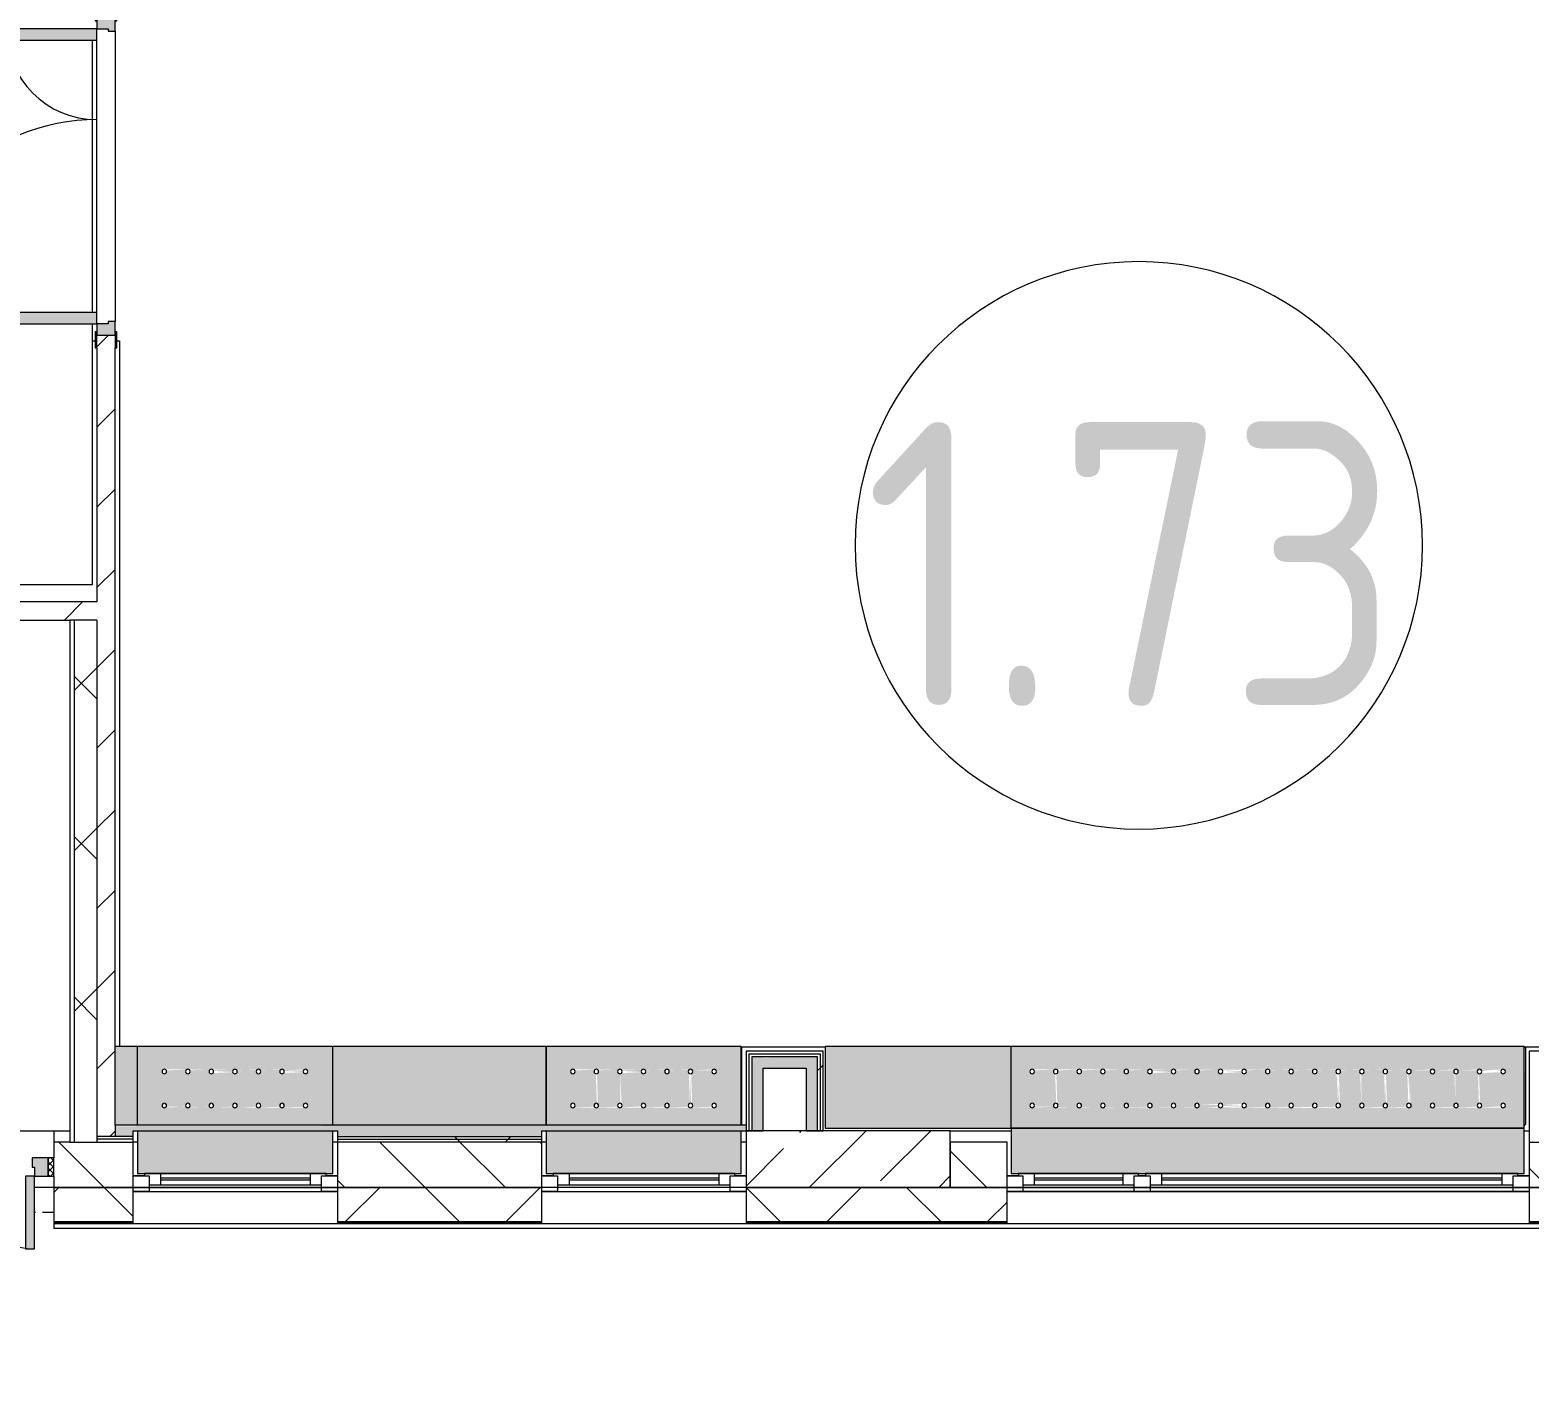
# Model space of a CAD drawing. Header units: millimetres. Extents: x 3991 to 282775, y -8553 to 29560.
# Drawn here: x 258190 to 264795, y -1010 to 5000 of the extents above; entities that cross this region are included whole.
import ezdxf

# ---------------------------------------------------------------- set-up
doc = ezdxf.new("R2010")
doc.units = ezdxf.units.MM
doc.linetypes.add('200_ШТРИХ__ш1_п0_6_', pattern=[80, 50, -30])
for name, color, linetype, lineweight in [('A-AREA-IDEN', 7, 'Continuous', 9), ('A-DETL-MBND', 7, '200_ШТРИХ__ш1_п0_6_', 9), ('A-GLAZ-2', 7, 'Continuous', 5), ('A-WALL', 7, 'Continuous', 9), ('A-WALL-4', 7, 'Continuous', 5), ('I-WALL-3', 7, 'Continuous', 5), ('S-COLS', 7, 'Continuous', 5), ('Знаки', 7, 'Continuous', 5)]:
    doc.layers.add(name, color=color, linetype=linetype, lineweight=lineweight)
for name, color, linetype, lineweight, true_color in [('A-DOOR-3', 7, 'Continuous', 5, 0xaaaaaa), ('A-DOOR-4', 7, 'Continuous', 5, 0xe2e2e2), ('A-DOOR-FRAM-2', 7, 'Continuous', 5, 0xe2e2e2), ('A-DOOR-FRAM-3', 7, 'Continuous', 5, 0xaaaaaa), ('A-FLOR-1', 7, 'Continuous', 5, 0xaaaaaa), ('I-WALL-1', 7, 'Continuous', 5, 0xe7e7e7), ('I-WALL-2', 7, 'Continuous', 9, 0xe7e7e7), ('Знаки-2', 7, 'Continuous', 5, 0xd7cfbf)]:
    doc.layers.add(name, color=color, linetype=linetype, lineweight=lineweight, true_color=true_color)
doc.styles.add('GOST Common_3', font='GOST_Common.ttf', dxfattribs={"width": 0.9, "height": 1250})
pattern_1 = [(45, (148815.1, 0), (-176.7767, 176.7767), [])]
pattern_2 = [(45, (148815.1, 0), (-353.5534, 353.5534), []), (135, (148815.1, 0), (-353.5534, -353.5534), [])]
pattern_3 = [(45, (148815.1, 0), (-530.33, 530.33), []), (135, (148815.1, 0), (-530.33, -530.33), [])]

# ---------------------------------------------------------------- blocks, each defined once
blk = doc.blocks.new('120_Окно_СКБ_2Ст_Фрамуга сверху - 120_Окно_СКБ_2Ст_2300х2500_h_ ДОО-19727959-Общий план 1 этажа с размещением фрагментов 1_1-1_9')
at = {"layer": 'A-GLAZ-2'}
for p, q in [((-1150, -127), (-1150, -57)), ((-1150, -57), (-1080, -57)), ((1150, -57), (-1150, -57)), ((-1080, -57), (-1080, -127)), ((-1080, -57), (1080, -57)), ((520, -127), (520, -57)), ((520, -57), (590, -57)), ((590, -57), (590, -127)), ((1080, -127), (1080, -57)), ((1080, -57), (1150, -57)), ((1150, -57), (1150, -127)), ((-1080, -127), (-1150, -127)), ((-1150, -127), (-1100, -127)), ((-1080, -127), (-1100, -127)), ((-1100, -127), (-1100, -137)), ((520, -87), (-1080, -87)), ((-1080, -87), (-1080, -127)), ((-1030, -137), (-1030, -87)), ((-1030, -107), (470, -107)), ((470, -117), (-1030, -117)), ((470, -137), (470, -87)), ((520, -127), (520, -87)), ((590, -127), (520, -127)), ((540, -127), (520, -127)), ((540, -127), (570, -127)), ((540, -127), (570, -127)), ((540, -137), (540, -127)), ((590, -127), (570, -127)), ((570, -127), (570, -137)), ((1080, -87), (590, -87)), ((590, -87), (590, -127)), ((640, -137), (640, -87)), ((640, -107), (1030, -107)), ((1030, -117), (640, -117)), ((1030, -137), (1030, -87)), ((1080, -127), (1080, -87)), ((1150, -127), (1080, -127)), ((1100, -127), (1080, -127)), ((1100, -127), (1150, -127)), ((1100, -137), (1100, -127)), ((-1100, -137), (540, -137)), ((540, -137), (-1100, -137)), ((570, -137), (1100, -137)), ((1100, -137), (570, -137))]:
    blk.add_line(p, q, dxfattribs=at)
blk = doc.blocks.new('110_Дверь_СКБ_2Ст_Наружная - ДН-5_л__ Двухстворчатая 1350 х3800 _h_ в свету с верхним остеклением-21877029-Общий план 1 этажа с размещением фрагментов 1_1-1_9')
at = {"layer": 'A-DOOR-3'}
h = blk.add_hatch(dxfattribs=at)
h.set_pattern_fill('FP_122', color=256, style=0, pattern_type=2)
h.set_pattern_definition([(135, (1626.41, 164.685), (-14.14214, -14.14214), []), (225, (1626.41, 164.685), (14.14214, -14.14214), [])])
h.paths.add_polyline_path([(744.5, 50), (719.5, 50), (719.5, -30), (744.5, -30), (744.5, 10)])
at = {"layer": 'A-DOOR-4'}
for points in [[(619.5, 1010), (619.5, 50), (659.5, 50), (659.5, 1010)], [(-606.7, 370), (-620.5, 370), (-620.5, 50), (-580.5, 50), (-580.5, 370)]]:
    blk.add_hatch(color=256, dxfattribs=at).paths.add_polyline_path(points)
h = blk.add_hatch(color=256, dxfattribs=at)
h.paths.add_polyline_path([(659.5, 50), (659.5, 10), (649.5, 10), (649.5, -30), (719.5, -30), (719.5, 50)])
h.paths.add_polyline_path([(-680.5, 50), (-680.5, -30), (-610.5, -30), (-610.5, 10), (-620.5, 10), (-620.5, 50), (-651.1, 50)])
at = {"layer": 'A-DOOR-FRAM-3'}
h = blk.add_hatch(dxfattribs=at)
h.set_pattern_fill('FP_123', color=256, style=0, pattern_type=2)
h.set_pattern_definition([(45, (-496.384, 164.685), (-14.1421, 14.1421), []), (135, (-496.384, 164.685), (-14.1421, -14.1421), [])])
h.paths.add_polyline_path([(-705.5, 50), (-705.5, -30), (-680.5, -30), (-680.5, 50)])
at = {"layer": 'A-DOOR-3'}
for p, q in [((659.5, 1010), (619.5, 1010)), ((619.5, 1010), (619.5, 50)), ((659.5, 50), (659.5, 1010)), ((-620.5, 370), (-620.5, 50)), ((-580.5, 370), (-620.5, 370)), ((-580.5, 50), (-580.5, 370)), ((-620.5, 50), (-580.5, 50)), ((619.5, 50), (659.5, 50))]:
    blk.add_line(p, q, dxfattribs=at)
for centre, radius, start, end in [((659.5, 50), 960, 90, 180), ((-620.5, 50), 320, 0, 90)]:
    blk.add_arc(centre, radius, start, end, dxfattribs=at)
at = {"layer": 'A-DOOR-FRAM-3'}
for p, q in [((-680.5, 50), (-705.5, 50)), ((-705.5, 50), (-705.5, -30)), ((-620.5, 50), (-680.5, 50)), ((-680.5, 50), (-680.5, -30)), ((-680.5, -30), (-680.5, 50)), ((-620.5, 10), (-620.5, 50)), ((-610.5, 10), (-620.5, 10)), ((-610.5, -30), (-610.5, 10)), ((659.5, 10), (649.5, 10)), ((649.5, 10), (649.5, -30)), ((659.5, 50), (659.5, 10)), ((719.5, 50), (659.5, 50)), ((719.5, -30), (719.5, 50)), ((744.5, 50), (719.5, 50)), ((719.5, 50), (719.5, -30)), ((744.5, -30), (744.5, 50)), ((-705.5, -30), (-680.5, -30)), ((-680.5, -30), (-610.5, -30)), ((649.5, -30), (719.5, -30)), ((719.5, -30), (744.5, -30))]:
    blk.add_line(p, q, dxfattribs=at)
blk = doc.blocks.new('120_Окно_СКБ_1Ст - 120_Окно_СКБ_1Ст 900х2500_h_ с форточкой-22876038-Общий план 1 этажа с размещением фрагментов 1_1-1_9')
at = {"layer": 'A-GLAZ-2'}
for p, q in [((-450, -127), (-450, -57)), ((-450, -57), (-380, -57)), ((450, -57), (-450, -57)), ((-380, -57), (-380, -127)), ((380, -127), (380, -57)), ((380, -57), (450, -57)), ((450, -57), (450, -127)), ((-380, -127), (-450, -127)), ((-450, -127), (-400, -127)), ((-380, -127), (-400, -127)), ((-400, -127), (-400, -137)), ((380, -87), (-380, -87)), ((-380, -87), (-380, -127)), ((-330, -137), (-330, -87)), ((-330, -107), (330, -107)), ((330, -117), (-330, -117)), ((330, -137), (330, -87)), ((380, -127), (380, -87)), ((450, -127), (380, -127)), ((400, -127), (380, -127)), ((400, -127), (450, -127)), ((400, -137), (400, -127)), ((-400, -137), (400, -137)), ((400, -137), (-400, -137))]:
    blk.add_line(p, q, dxfattribs=at)
blk = doc.blocks.new('110_Дверь_СКБ_2Ст - Д-5_п_ Из игровой в коридор-32215844-Общий план 1 этажа с размещением фрагментов 1_1-1_9')
at = {"layer": 'A-DOOR-4'}
for points in [[(-637.5, 940), (-637.5, 40), (-587.5, 40), (-587.5, 940)], [(612.5, 57.5), (612.5, 40), (662.5, 42.7), (662.5, 440), (612.5, 440), (612.5, 60)]]:
    blk.add_hatch(color=256, dxfattribs=at).paths.add_polyline_path(points)
h = blk.add_hatch(color=256, dxfattribs=at)
h.paths.add_polyline_path([(-687.5, 40), (-687.5, -40), (-627.5, -40), (-627.5, -10), (-637.5, -10), (-637.5, 40)])
h.paths.add_polyline_path([(652.5, -40), (712.5, -40), (712.5, 40), (662.5, 40), (662.5, -10), (652.5, -10), (652.5, -25.9)])
at = {"layer": 'A-DOOR-FRAM-2'}
for points in [[(-742.5, 40), (-672.5, 40), (-672.5, 48), (-742.5, 48)], [(697.5, 48), (697.5, 40), (767.5, 40), (767.5, 48), (712.5, 48)], [(-742.5, -48), (-672.5, -48), (-672.5, -40), (-742.5, -40)], [(697.5, -47.8), (697.8, -48), (767.5, -48), (767.5, -40), (697.5, -40)]]:
    blk.add_hatch(color=256, dxfattribs=at).paths.add_polyline_path(points)
at = {"layer": 'A-DOOR-3'}
for p, q in [((-637.5, 940), (-637.5, 40)), ((-587.5, 940), (-637.5, 940)), ((-587.5, 40), (-587.5, 940)), ((662.5, 440), (612.5, 440)), ((612.5, 440), (612.5, 40)), ((662.5, 40), (662.5, 440)), ((-637.5, 40), (-587.5, 40)), ((612.5, 40), (662.5, 40))]:
    blk.add_line(p, q, dxfattribs=at)
for centre, radius, start, end in [((-637.5, 40), 900, 0, 90), ((662.5, 40), 400, 90, 180)]:
    blk.add_arc(centre, radius, start, end, dxfattribs=at)
at = {"layer": 'A-DOOR-FRAM-3'}
for p, q in [((-672.5, 48), (-742.5, 48)), ((-742.5, 48), (-742.5, 40)), ((-742.5, 40), (-672.5, 40)), ((-637.5, 40), (-687.5, 40)), ((-687.5, 40), (-687.5, -40)), ((-672.5, 40), (-672.5, 48)), ((-637.5, -10), (-637.5, 40)), ((662.5, 40), (662.5, -10)), ((712.5, 40), (662.5, 40)), ((767.5, 48), (697.5, 48)), ((697.5, 48), (697.5, 40)), ((697.5, 40), (767.5, 40)), ((712.5, -40), (712.5, 40)), ((767.5, 40), (767.5, 48)), ((-672.5, -40), (-742.5, -40)), ((-742.5, -40), (-742.5, -48)), ((-742.5, -48), (-672.5, -48)), ((-672.5, -39), (-687.5, -39)), ((-687.5, -39), (-687.5, -40)), ((-687.5, -40), (-627.5, -40)), ((-687.5, -40), (-672.5, -40)), ((-672.5, -40), (-672.5, -39)), ((-672.5, -48), (-672.5, -40)), ((-627.5, -10), (-637.5, -10)), ((-627.5, -40), (-627.5, -10)), ((662.5, -10), (652.5, -10)), ((652.5, -10), (652.5, -40)), ((652.5, -40), (712.5, -40)), ((712.5, -39), (697.5, -39)), ((697.5, -39), (697.5, -40)), ((697.5, -40), (712.5, -40)), ((767.5, -40), (697.5, -40)), ((697.5, -40), (697.5, -48)), ((697.5, -48), (767.5, -48)), ((712.5, -40), (712.5, -39)), ((767.5, -48), (767.5, -40))]:
    blk.add_line(p, q, dxfattribs=at)
blk = doc.blocks.new('Зашивка радиатора_ с перфорацией М1_1 - Зашивка радиатора_ с перфорацией М1_1-V284-Общий план 1 этажа с размещением фрагментов 1_1-1_9')
at = {"layer": 'Знаки-2'}
blk.add_hatch(color=256, dxfattribs=at).paths.add_polyline_path([(430, 380), (-430, 379.4), (-429.5, 191.4), (430, 191.4), (430, 216.4)])
h = blk.add_hatch(color=256, dxfattribs=at)
h.paths.add_polyline_path([(413.9, 166.4), (-429.5, 166.4), (-429.5, -179.9), (430.2, -179.9), (430.2, 166.4), (414.5, 166.4)])
h.paths.add_polyline_path([(-206.5, 90.4), (320.9, 85.4), (320.9, 75.4), (312.2, 70.4), (303.6, 75.4), (303.8, 85.7), (302.2, 89), (217.2, 85.4), (217.2, 75.4), (208.5, 70.4), (199.8, 75.4), (199.8, 85.4), (198.5, 89), (113.4, 85.4), (113.4, 75.4), (104.7, 70.4), (96.1, 75.4), (96.1, 85.4), (94.7, 89), (9.7, 85.4), (9.7, 75.4), (1, 70.4), (-7.7, 75.4), (-7.7, 85.4), (-8.7, 89), (-94.1, 85.4), (-94.1, 75.4), (-102.8, 70.4), (-111.4, 75.4), (-111.4, 85.4), (-112.4, 89), (-197.8, 85.4), (-197.8, 75.4), (-206.5, 70.4), (-215.2, 75.4), (-215.2, 85.4), (-216.2, 89), (-301.6, 85.4), (-301.6, 75.4), (-310.3, 70.4), (-318.9, 75.4), (-318.9, 85.4), (-310.3, 90.4), (-307.7, 90), (-209.1, 90)])
h.paths.add_polyline_path([(-300.6, -67.1), (-300.6, -72.2), (-216.2, -67.1)])
h.paths.add_polyline_path([(10.7, -67.1), (10.7, -72.2), (95.1, -67.1)])
h.paths.add_polyline_path([(309.7, -60), (319.3, -62.6), (321.9, -72.2), (314.8, -79.3), (309.7, -79.3), (-318.9, -74.6), (-318.9, -64.6), (-310.3, -59.6), (-301.6, -64.6), (-300.6, -67.1), (-213.6, -62.6), (-203.9, -60), (-196.8, -67.1), (-199.4, -76.7), (-196.5, -78.3), (-111.4, -74.6), (-111.4, -64.6), (-102.8, -59.6), (-94.1, -64.6), (-94.1, -74.6), (-92.8, -78.3), (-7.7, -74.6), (-7.7, -64.6), (1, -59.6), (9.7, -64.6), (11, -67), (97.7, -62.6), (107.3, -60), (114.4, -67.1), (111.8, -76.7), (114.4, -78.3), (199.8, -74.6), (199.8, -64.6), (208.5, -59.6), (217.2, -64.6), (217.2, -74.6), (218.2, -78.3), (303.3, -74), (303.6, -64.6), (307.2, -61)])
h.paths.add_polyline_path([(-300.6, -72.2), (-300.3, -78.3), (-215.2, -74.6), (-216.2, -72.2), (-300.3, -72.2)])
h.paths.add_polyline_path([(10.7, -72.2), (10.7, -78.3), (96.1, -74.6), (94.7, -72.2)])
at = {"layer": 'Знаки'}
for p, q in [((-401, 380), (-430, 380)), ((-430, 380), (-430, 190.8)), ((430, 380), (399, 380)), ((430, 191.4), (430, 380)), ((-430, 166.4), (-430, -179.9)), ((-430, -179.9), (430.2, -179.9))]:
    blk.add_line(p, q, dxfattribs=at)
for centre, start, end in [((-310.3, 80.4), 180, 0), ((-310.3, 80.4), 0, 180), ((-206.5, 80.4), 0, 180), ((-206.5, 80.4), 180, 360), ((-102.8, 80.4), 0, 180), ((-102.8, 80.4), 180, 0), ((1, 80.4), 0, 180), ((1, 80.4), 180, 0), ((104.7, 80.4), 0, 180), ((104.7, 80.4), 180, 360), ((208.5, 80.4), 0, 180), ((208.5, 80.4), 180, 0), ((312.2, 80.4), 0, 180), ((312.2, 80.4), 180, 0), ((-310.3, -69.6), 0, 180), ((-206.5, -69.6), 0, 180), ((-102.8, -69.6), 0, 180), ((1, -69.6), 0, 180), ((104.7, -69.6), 0, 180), ((208.5, -69.6), 0, 180), ((312.2, -69.6), 0, 180), ((-310.3, -69.6), 180, 0), ((-206.5, -69.6), 180, 0), ((-102.8, -69.6), 180, 0), ((1, -69.6), 180, 0), ((104.7, -69.6), 180, 0), ((208.5, -69.6), 180, 0), ((312.2, -69.6), 180, 0)]:
    blk.add_arc(centre, 10, start, end, dxfattribs=at)
blk = doc.blocks.new('Зашивка радиатора_ с перфорацией М1_1 - Зашивка радиатора_ с перфорацией М1_1-V285-Общий план 1 этажа с размещением фрагментов 1_1-1_9')
at = {"layer": 'Знаки-2'}
blk.add_hatch(color=256, dxfattribs=at).paths.add_polyline_path([(430, 380), (-430, 379.4), (-430, 191.4), (430, 191.4), (430, 379.4)])
h = blk.add_hatch(color=256, dxfattribs=at)
h.paths.add_polyline_path([(254.5, 166.4), (-430, 166.4), (-429.9, -179.9), (430.2, -178.6), (430.2, 166.4), (364.9, 166.4)])
h.paths.add_polyline_path([(312.2, 90.4), (320.9, 85.4), (320.9, 75.4), (312.2, 70.4), (303.6, 75.4), (303.8, 85.7), (302.2, 89), (217.2, 85.4), (217.2, 75.4), (208.5, 70.4), (205.9, 70.7), (211.1, -60), (218.2, -67.1), (213.8, -78.1), (218.2, -78.3), (303.3, -74), (303.6, -64.6), (312.2, -59.6), (320.9, -64.6), (320.9, -74.6), (312.2, -79.6), (309.7, -79.3), (-318.9, -74.6), (-318.9, -64.6), (-310.3, -59.6), (-301.6, -64.6), (-301.6, -74.6), (-300.3, -78.3), (-215.2, -74.6), (-215.2, -64.6), (-209.1, -60), (-213.6, 73.3), (-216.2, 82.9), (-216.2, 89), (-301.6, 85.4), (-301.6, 75.4), (-310.3, 70.4), (-318.9, 75.4), (-318.9, 85.4), (-310.3, 90.4), (-307.7, 90), (309.7, 90)])
h.paths.add_polyline_path([(-203.9, 70.7), (-209.1, 70.7), (-203.9, -60)])
h.paths.add_polyline_path([(10.7, -67.1), (10.7, -72.2), (95.1, -67.1)])
h.paths.add_polyline_path([(102.2, -60), (111.8, -62.6), (114.4, -72.2), (114.4, -78.3), (199.8, -74.6), (199.8, -64.6), (205.9, -59.6), (201.4, 73.3), (198.8, 82.9), (198.5, 89), (113.4, 85.4), (113.4, 75.4), (104.7, 70.4), (102.2, 70.7)])
h.paths.add_polyline_path([(-112.4, 89), (-197.8, 85.4), (-197.8, 75.4), (-203.9, 70.7), (-199.4, -62.6), (-196.8, -72.2), (-196.5, -78.3), (-111.4, -74.6), (-111.4, -64.6), (-102.8, -59.6), (-94.1, -64.6), (-94.1, -74.6), (-92.8, -78.3), (-7.7, -74.6), (-7.7, -64.6), (1, -59.6), (10.2, -66.1), (11, -67), (97.7, -62.6), (102.2, -59.6), (97.7, 73.3), (95.1, 82.9), (94.7, 89), (10.2, 83.9), (9.7, 75.4), (1, 70.4), (-7.7, 75.4), (-7.7, 85.4), (-8.7, 89), (-94.1, 85.4), (-94.1, 75.4), (-102.8, 70.4), (-111.4, 75.4), (-111.4, 85.4), (-111.6, 89)])
h.paths.add_polyline_path([(10.7, -72.2), (10.7, -78.3), (96.1, -74.6), (94.7, -72.2)])
at = {"layer": 'Знаки'}
for p, q in [((-401, 380), (-430, 380)), ((-430, 380), (-430, 191.4)), ((430, 380), (399, 380)), ((430, 190.8), (430, 380)), ((-430, 166.9), (-430, -179.9)), ((430.2, -179.9), (430.2, 166.4)), ((-430, -179.9), (430.2, -179.9))]:
    blk.add_line(p, q, dxfattribs=at)
for centre, start, end in [((-310.3, 80.4), 180, 0), ((-310.3, 80.4), 0, 180), ((-206.5, 80.4), 0, 180), ((-206.5, 80.4), 180, 360), ((-102.8, 80.4), 0, 180), ((-102.8, 80.4), 180, 0), ((1, 80.4), 0, 180), ((1, 80.4), 180, 0), ((104.7, 80.4), 0, 180), ((104.7, 80.4), 180, 360), ((208.5, 80.4), 0, 180), ((208.5, 80.4), 180, 0), ((312.2, 80.4), 0, 180), ((312.2, 80.4), 180, 0), ((-310.3, -69.6), 0, 180), ((-206.5, -69.6), 0, 180), ((-102.8, -69.6), 0, 180), ((1, -69.6), 0, 180), ((104.7, -69.6), 0, 180), ((208.5, -69.6), 0, 180), ((312.2, -69.6), 0, 180), ((-310.3, -69.6), 180, 0), ((-206.5, -69.6), 180, 0), ((-102.8, -69.6), 180, 0), ((1, -69.6), 180, 0), ((104.7, -69.6), 180, 0), ((208.5, -69.6), 180, 0), ((312.2, -69.6), 180, 0)]:
    blk.add_arc(centre, 10, start, end, dxfattribs=at)
blk = doc.blocks.new('Зашивка без перфорации М3_2_1 - М3_2_3-31137425-Общий план 1 этажа с размещением фрагментов 1_1-1_9')
at = {"layer": 'Знаки-2'}
blk.add_hatch(color=256, dxfattribs=at).paths.add_polyline_path([(-411.2, 166.4), (-430, 166.4), (-430, -179.9), (510.2, -179.9), (510.2, 166.4), (-117, 166.4)])
at = {"layer": 'Знаки'}
for p, q in [((-430, 166.4), (-430, -179.9)), ((510.2, -179.9), (510.2, 166.4)), ((-430, -179.9), (510.2, -179.9))]:
    blk.add_line(p, q, dxfattribs=at)
blk = doc.blocks.new('Зашивка радиатора_ с перфорацией М7_1 - Зашивка радиатора_ с перфорацией М7_1-V286-Общий план 1 этажа с размещением фрагментов 1_1-1_9')
at = {"layer": 'Знаки-2'}
blk.add_hatch(color=256, dxfattribs=at).paths.add_polyline_path([(1858.3, 380), (1858.3, 379.3), (-370, 379.3), (-370, 180), (1890, 180), (1890, 380)])
h = blk.add_hatch(color=256, dxfattribs=at)
h.paths.add_polyline_path([(1890, 180), (-370, 180), (-370, -179.9), (1890, -178.7), (1890, 179.9)])
h.paths.add_polyline_path([(656.2, 90.4), (1806.2, 85.4), (1806.2, 75.4), (1797.5, 70.4), (1788.8, 75.4), (1788.8, 85.4), (1787.5, 89), (1702.4, 85.4), (1702.4, 75.4), (1693.7, 70.4), (1691.2, 70.7), (1696.3, -60), (1703.4, -67.3), (1700.8, -76.7), (1703.4, -78.3), (1788.8, -74.6), (1788.8, -64.6), (1797.5, -59.6), (1806.2, -64.6), (1806.2, -74.6), (1797.5, -79.6), (1794.9, -79.3), (-286.2, -74.6), (-286.2, -64.6), (-277.5, -59.6), (-268.8, -64.6), (-267.8, -67.1), (-180.8, -62.6), (-171.2, -60), (-176.3, 70.7), (-183.4, 77.8), (-180.8, 87.4), (-183.4, 89), (-268.1, 83.6), (-268.8, 75.4), (-277.5, 70.4), (-286.2, 75.4), (-286.2, 85.4), (-277.5, 90.4), (-274.9, 90), (587.6, 90.4)])
h.paths.add_polyline_path([(1061.6, 77.8), (1065.9, 88.8), (1059, 89), (976.2, 85.4), (977.2, 77.8)])
h.paths.add_polyline_path([(957.8, 77.8), (957.8, 82.9), (873.4, 77.8)])
h.paths.add_polyline_path([(451.3, 70.7), (446.2, 70.7), (451.3, -60)])
h.paths.add_polyline_path([(873.4, -67.1), (873.4, -72.2), (957.8, -67.1)])
h.paths.add_polyline_path([(1184.7, -67.1), (1184.7, -72.2), (1269.1, -67.1)])
h.paths.add_polyline_path([(1683.7, 89), (1598.7, 85.4), (1598.7, 75.4), (1590, 70.4), (1581.3, 75.4), (1581.3, 85.4), (1580, 89), (1494.9, 85.4), (1494.9, 75.4), (1486.2, 70.4), (1477.6, 75.4), (1477.6, 85.4), (1476.2, 89), (1391.2, 85.4), (1391.2, 75.4), (1382.5, 70.4), (1373.8, 75.4), (1373.8, 85.4), (1372.5, 89), (1287.4, 85.4), (1287.4, 75.4), (1278.7, 70.4), (1270.1, 75.4), (1270.1, 85.4), (1268.7, 89), (1183.7, 85.4), (1183.7, 75.4), (1175, 70.4), (1166.3, 75.4), (1166.3, 85.4), (1164.3, 89), (1079.9, 85.4), (1079.9, 75.4), (1071.2, 70.4), (1062.6, 75.4), (1061.6, 77.8), (974.6, 73.3), (964.9, 70.7), (957.8, 77.8), (870.8, 73.3), (861.2, 70.7), (854.1, 77.8), (858.4, 88.8), (853.7, 89), (768.7, 85.4), (768.7, 75.4), (760, 70.4), (751.3, 75.4), (751.3, 85.4), (750.3, 89), (664.9, 85.4), (664.9, 75.4), (656.2, 70.4), (647.6, 75.4), (647.6, 85.4), (646.6, 89), (561.2, 85.4), (561.2, 75.4), (552.5, 70.4), (543.8, 75.4), (543.8, 85.4), (542.8, 89), (457.4, 85.4), (457.4, 75.4), (451.3, 70.7), (455.8, -62.6), (458.4, -72.2), (458.7, -78.3), (543.8, -74.6), (543.8, -64.6), (552.5, -59.6), (561.2, -64.6), (561.2, -74.6), (562.5, -78.3), (647.6, -74.6), (647.6, -64.6), (656.2, -59.6), (664.9, -64.6), (664.9, -74.6), (666.2, -78.3), (751.3, -74.6), (751.3, -64.6), (760, -59.6), (768.7, -64.6), (768.7, -74.6), (771.1, -78.3), (855.1, -74.6), (855.1, -64.6), (863.7, -59.6), (872.4, -64.6), (873.7, -67), (960.4, -62.6), (970.1, -60), (977.2, -67.1), (974.6, -76.7), (977.2, -78.3), (1062.6, -74.6), (1062.6, -64.6), (1071.2, -59.6), (1079.9, -64.6), (1079.9, -74.6), (1080.9, -78.3), (1166.3, -74.6), (1166.3, -64.6), (1175, -59.6), (1183.7, -64.6), (1185, -67), (1271.7, -62.6), (1281.3, -60), (1288.4, -67.1), (1284.1, -78.1), (1288.4, -78.3), (1373.8, -74.6), (1373.8, -64.6), (1382.5, -59.6), (1391.2, -64.6), (1391.2, -74.6), (1392.2, -78.3), (1477.6, -74.6), (1477.6, -64.6), (1486.2, -59.6), (1494.9, -64.6), (1494.9, -74.6), (1495.9, -78.3), (1581.3, -74.6), (1581.3, -64.6), (1590, -59.6), (1598.7, -64.6), (1598.7, -74.6), (1599.7, -78.3), (1685.1, -74.6), (1686.1, -63.3), (1691.2, -59.6), (1686.7, 73.3), (1684.1, 82.9), (1684.1, 89)])
h.paths.add_polyline_path([(-67.4, 70.7), (-77.1, 73.3), (-79.7, 82.9), (-79.7, 89), (-165.1, 85.4), (-165.1, 75.4), (-171.2, 70.7), (-166.7, -62.6), (-164.1, -72.2), (-163.8, -78.3), (-78.7, -74.6), (-78.7, -64.6), (-70, -59.6), (-67.4, -60)])
h.paths.add_polyline_path([(134.9, -60), (140.1, -60), (134.9, 70.7)])
h.paths.add_polyline_path([(43.4, 89), (42.4, 85.4), (42.4, 75.4), (33.7, 70.4), (25.1, 75.4), (25.1, 85.4), (24.1, 89), (-61.3, 85.4), (-61.3, 75.4), (-67.4, 70.7), (-62.9, -62.6), (-60.3, -72.2), (-60, -78.3), (25.1, -74.6), (25.1, -64.6), (33.7, -59.6), (42.4, -64.6), (42.4, -74.6), (43.7, -78.3), (128.8, -74.6), (128.8, -64.6), (134.9, -60), (130.4, 73.3), (127.8, 82.9), (127.8, 89), (43.7, 89)])
h.paths.add_polyline_path([(243.8, 70.7), (238.7, 70.7), (243.8, -60)])
h.paths.add_polyline_path([(347.6, 70.7), (337.9, 73.3), (335.3, 82.9), (335.3, 89), (249.9, 85.4), (249.9, 75.4), (243.8, 70.7), (248.3, -62.6), (250.9, -72.2), (251.2, -78.3), (336.3, -74.6), (336.3, -64.6), (345, -59.6), (347.6, -60)])
h.paths.add_polyline_path([(350, 89), (355, 80.4), (350, 71.7), (347.6, 70.7), (352.1, -62.6), (354.7, -72.2), (355, -78.3), (440.1, -74.6), (440.1, -64.6), (446.2, -60), (441.7, 73.3), (439.1, 82.9), (439.1, 89), (350, 89)])
h.paths.add_polyline_path([(231.6, 89), (146.2, 85.4), (146.2, 75.4), (140.1, 70.7), (144.6, -62.6), (147.2, -72.2), (147.5, -78.3), (232.6, -74.6), (232.6, -64.6), (238.7, -60), (234.2, 73.3), (231.6, 82.9), (232.6, 89)])
h.paths.add_polyline_path([(962.2, 89), (872.4, 85.4), (873.4, 82.9), (960.4, 87.4), (962.5, 89)])
h.paths.add_polyline_path([(1184.7, -72.2), (1184.7, -78.3), (1270.1, -74.6), (1268.7, -72.2)])
h.paths.add_polyline_path([(957.8, -72.2), (873.4, -78.3), (958.8, -74.6)])
h.paths.add_polyline_path([(-183.4, -72.2), (-270.4, -76.7), (-267.5, -78.3), (-182.4, -74.6)])
at = {"layer": 'Знаки'}
for p, q in [((-341.7, 380), (-370, 380)), ((-370, 380), (-370, 180)), ((1328.3, 380), (1298.3, 380)), ((1890, 380), (1858.3, 380)), ((1890, 180), (1890, 380)), ((-370, 180), (1890, 180)), ((1890, 180), (-370, 180)), ((-370, 180), (-370, -179.9)), ((-370, -179.9), (1890, -179.9))]:
    blk.add_line(p, q, dxfattribs=at)
for centre, start, end in [((-277.5, 80.4), 0, 180), ((-277.5, 80.4), 180, 360), ((-173.7, 80.4), 0, 180), ((-173.7, 80.4), 180, 0), ((-70, 80.4), 0, 180), ((-70, 80.4), 180, 0), ((33.7, 80.4), 0, 180), ((33.7, 80.4), 180, 360), ((137.5, 80.4), 0, 180), ((137.5, 80.4), 180, 0), ((241.3, 80.4), 0, 180), ((241.3, 80.4), 180, 0), ((345, 80.4), 0, 180), ((345, 80.4), 180, 0), ((448.8, 80.4), 0, 180), ((448.8, 80.4), 180, 0), ((552.5, 80.4), 0, 180), ((552.5, 80.4), 180, 360), ((656.2, 80.4), 0, 180), ((656.2, 80.4), 180, 0), ((760, 80.4), 0, 180), ((760, 80.4), 180, 0), ((863.7, 80.4), 0, 180), ((863.7, 80.4), 180, 0), ((967.5, 80.4), 0, 180), ((967.5, 80.4), 180, 0), ((1071.2, 80.4), 0, 180), ((1071.2, 80.4), 180, 0), ((1175, 80.4), 0, 180), ((1175, 80.4), 180, 0), ((1278.7, 80.4), 0, 180), ((1278.7, 80.4), 180, 0), ((1382.5, 80.4), 0, 180), ((1382.5, 80.4), 180, 0), ((1486.2, 80.4), 0, 180), ((1486.2, 80.4), 180, 360), ((1590, 80.4), 0, 180), ((1590, 80.4), 180, 0), ((1693.7, 80.4), 0, 180), ((1693.7, 80.4), 180, 360), ((1797.5, 80.4), 0, 180), ((1797.5, 80.4), 180, 0), ((-277.5, -69.6), 0, 180), ((-173.7, -69.6), 0, 180), ((-70, -69.6), 0, 180), ((33.7, -69.6), 0, 180), ((137.5, -69.6), 0, 180), ((241.3, -69.6), 0, 180), ((345, -69.6), 0, 180), ((448.8, -69.6), 0, 180), ((552.5, -69.6), 0, 180), ((656.2, -69.6), 0, 180), ((760, -69.6), 0, 180), ((863.7, -69.6), 0, 180), ((967.5, -69.6), 0, 180), ((1071.2, -69.6), 0, 180), ((1175, -69.6), 0, 180), ((1278.7, -69.6), 0, 180), ((1382.5, -69.6), 0, 180), ((1486.2, -69.6), 0, 180), ((1590, -69.6), 0, 180), ((1693.7, -69.6), 0, 180), ((1797.5, -69.6), 0, 180), ((-277.5, -69.6), 180, 0), ((-173.7, -69.6), 180, 0), ((-70, -69.6), 180, 0), ((33.7, -69.6), 180, 0), ((137.5, -69.6), 180, 0), ((241.3, -69.6), 180, 0), ((345, -69.6), 180, 0), ((448.8, -69.6), 180, 0), ((552.5, -69.6), 180, 0), ((656.2, -69.6), 180, 0), ((760, -69.6), 180, 0), ((863.7, -69.6), 180, 0), ((967.5, -69.6), 180, 0), ((1071.2, -69.6), 180, 0), ((1175, -69.6), 180, 0), ((1278.7, -69.6), 180, 0), ((1382.5, -69.6), 180, 0), ((1486.2, -69.6), 180, 0), ((1590, -69.6), 180, 0), ((1693.7, -69.6), 180, 0), ((1797.5, -69.6), 180, 0)]:
    blk.add_arc(centre, 10, start, end, dxfattribs=at)
blk = doc.blocks.new('Зашивка без перфорации М3 - М3_13-V287-Общий план 1 этажа с размещением фрагментов 1_1-1_9')
at = {"layer": 'Знаки-2'}
blk.add_hatch(color=256, dxfattribs=at).paths.add_polyline_path([(-430, 166.4), (-430, -179.9), (-331.2, -179.9), (-331.2, 166.4), (-411.2, 166.4)])
at = {"layer": 'Знаки'}
for p, q in [((-430, 166.4), (-430, -179.9)), ((-430, -179.9), (-331.2, -179.9))]:
    blk.add_line(p, q, dxfattribs=at)
blk = doc.blocks.new('Зашивка без перфорации М3 - М3_11-30988427-Общий план 1 этажа с размещением фрагментов 1_1-1_9')
at = {"layer": 'Знаки-2'}
blk.add_hatch(color=256, dxfattribs=at).paths.add_polyline_path([(390.2, 180), (-430, 180), (-430, -179.9), (390.2, -178.6), (390.2, -131)])
at = {"layer": 'Знаки'}
for p, q in [((390.2, 180), (-430, 180)), ((-430, 180), (-430, -179.9)), ((390.2, -179.9), (390.2, 180)), ((-430, -179.9), (390.2, -179.9))]:
    blk.add_line(p, q, dxfattribs=at)
blk = doc.blocks.new('Зашивка_ торцевая панель - Зашивка_ торцевая панель Т2-V300-Общий план 1 этажа с размещением фрагментов 1_1-1_9')
at = {"layer": 'Знаки-2'}
blk.add_hatch(color=256, dxfattribs=at).paths.add_polyline_path([(-407, -160), (-406, -160), (-407, -86.4)])
at = {"layer": 'Знаки'}
blk.add_line((-406, 180), (-406, -160), dxfattribs=at)
blk = doc.blocks.new('Зашивка_ торцевая панель - Зашивка_ торцевая панель Т2-V301-Общий план 1 этажа с размещением фрагментов 1_1-1_9')
at = {"layer": 'Знаки-2'}
blk.add_hatch(color=256, dxfattribs=at).paths.add_polyline_path([(-411, -160), (-406, -160), (-411, 180), (-412.7, 180), (-412.7, -160)])
at = {"layer": 'Знаки'}
for p, q in [((-412.7, 180), (-406, 180)), ((-406, 180), (-406, -160)), ((-412.7, -160), (-406, -160))]:
    blk.add_line(p, q, dxfattribs=at)
blk = doc.blocks.new('Марка_Помещения - Номер-25198446-Общий план 1 этажа с размещением фрагментов 1_1-1_9')
at = {"layer": 'A-AREA-IDEN'}
for start, end in [(360, 180), (180, 360)]:
    blk.add_arc((0, 0), 2.5, start, end, dxfattribs=at)

msp = doc.modelspace()

# ---------------------------------------------------------------- hatches: boundary and pattern name
at = {"layer": 'A-WALL-4'}
h = msp.add_hatch(dxfattribs=at)
h.set_pattern_fill('FP_58', color=256, style=0, pattern_type=2)
h.set_pattern_definition([(135, (148815.1, 0), (-176.7767, -176.7767), [])])
h.paths.add_polyline_path([(272545.1, -100), (272545.1, 100), (272345.1, 100), (272345.1, -100), (272367.3, -100)])
h.paths.add_polyline_path([(243345.1, -100), (243595.1, -100), (243595.1, 100), (243345.1, 100), (243345.1, 22.9)])
h.paths.add_polyline_path([(241093.2, -100), (241545.1, -100), (241545.1, 100), (240745.1, 100), (240745.1, -100)])
h.paths.add_polyline_path([(245979.8, -100), (246920.1, -100), (246920.1, 100), (245920.1, 100), (245920.1, -100)])
h.paths.add_polyline_path([(249645.1, -100), (250545.1, -100), (250545.1, 100), (249645.1, 100), (249645.1, 82.2)])
h.paths.add_polyline_path([(270045.1, -100), (270045.1, 100), (269945.1, 100), (269945.1, -100)])
h.paths.add_polyline_path([(251695.1, -100), (251695.1, 100), (251445.1, 100), (251445.1, -100)])
h.paths.add_polyline_path([(253995.1, -100), (255045.1, -100), (255045.1, 100), (253995.1, 100), (253995.1, -27.9)])
h.paths.add_polyline_path([(268145.1, -100), (268145.1, 100), (267645.1, 100), (267645.1, -100), (267969.4, -100)])
h.paths.add_polyline_path([(258645.1, -100), (258645.1, 100), (258295.1, 100), (258295.1, -100), (258630.9, -100)])
h.paths.add_polyline_path([(265526.1, -100), (265845.1, -100), (265845.1, 100), (264795.1, 100), (264795.1, -100), (265037.4, -100)])
h.paths.add_polyline_path([(259545.1, -100), (260445.1, -100), (260445.1, 100), (259545.1, 100), (259545.1, -55)])
h.paths.add_polyline_path([(262495.1, -100), (262495.1, 100), (262245.1, 100), (262245.1, -100)])
h = msp.add_hatch(dxfattribs=at)
h.set_pattern_fill('FP_73', color=256, style=0, pattern_type=2)
h.set_pattern_definition(pattern_2)
h.paths.add_polyline_path([(238025.1, -250), (239845.1, -250), (239845.1, -100), (238025.1, -100)])
h.paths.add_polyline_path([(269924, -250), (270045.1, -250), (270045.1, -100), (269045.1, -100), (269045.1, -250)])
h.paths.add_polyline_path([(272345.1, -250), (273895.1, -250), (273895.1, -100), (272345.1, -100), (272345.1, -210)])
h.paths.add_polyline_path([(262495.1, -250), (262495.1, -100), (261345.1, -100), (261345.1, -250), (262105.5, -250)])
h.paths.add_polyline_path([(258645.1, -250), (258645.1, -100), (258295.1, -100), (258295.1, -250)])
h.paths.add_polyline_path([(259545.1, -250), (260445.1, -250), (260445.1, -100), (259545.1, -100), (259545.1, -210)])
h.paths.add_polyline_path([(256845.1, -250), (256845.1, -100), (255945.1, -100), (255945.1, -250), (256241.6, -250)])
h.paths.add_polyline_path([(264795.1, -250), (265845.1, -250), (265845.1, -100), (264795.1, -100), (264795.1, -210)])
h.paths.add_polyline_path([(266745.1, -250), (268145.1, -250), (268145.1, -100), (266745.1, -100), (266745.1, -210)])
h.paths.add_polyline_path([(242559.2, -250), (243595.1, -250), (243595.1, -100), (242445.1, -100), (242445.1, -250)])
h.paths.add_polyline_path([(241545.1, -250), (241545.1, -100), (240745.1, -100), (240745.1, -250)])
h.paths.add_polyline_path([(245895.1, -250), (246945.1, -250), (246945.1, -100), (245895.1, -100), (245895.1, -210)])
h.paths.add_polyline_path([(254287, -250), (255045.1, -250), (255045.1, -100), (253995.1, -100), (253995.1, -250)])
h.paths.add_polyline_path([(247845.1, -250), (248745.1, -250), (248745.1, -100), (247845.1, -100), (247845.1, -210)])
h.paths.add_polyline_path([(250377.7, -250), (251695.1, -250), (251695.1, -100), (249645.1, -100), (249645.1, -250)])
at = {"layer": 'I-WALL-1'}
for points in [[(261370.1, 150), (261420.1, 150), (261420.1, 475), (261370.1, 472.4), (261370.1, 175)], [(261610.1, 425), (261660.1, 425), (261660.1, 475), (261420.1, 472.4), (261420.1, 425)], [(261660.1, 150), (261660.1, 425), (261610.1, 425), (261610.1, 150), (261616.8, 150)]]:
    msp.add_hatch(color=256, dxfattribs=at).paths.add_polyline_path(points)
at = {"layer": 'I-WALL-2'}
msp.add_hatch(color=256, dxfattribs=at).paths.add_polyline_path([(260445.1, 125), (260445.1, 150), (261345.1, 150), (261345.1, 175), (258565.1, 170), (258565.1, 125), (258645.1, 125), (258645.1, 150), (259545.1, 150), (259545.1, 125), (260150.9, 125)])
at = {"layer": 'I-WALL-3'}
h = msp.add_hatch(dxfattribs=at)
h.set_pattern_fill('FP_71', color=256, style=0, pattern_type=2)
h.set_pattern_definition(pattern_1)
h.paths.add_polyline_path([(258538.1, 125), (258565.1, 125), (258565.1, 3655), (258485.1, 3655), (258485.1, 125)])
h.paths.add_polyline_path([(258485.1, 5055), (258565.1, 5055), (258565.1, 10400), (258485.1, 10400), (258485.1, 5080)])
h = msp.add_hatch(dxfattribs=at)
h.set_pattern_fill('FP_71', color=256, style=0, pattern_type=2)
h.set_pattern_definition(pattern_1)
h.paths.add_polyline_path([(256495.1, 2400), (256664.1, 2400), (256664.1, 2480), (256165.1, 2480), (256165.1, 2400), (256215.1, 2400)])
h.paths.add_polyline_path([(258365.1, 2400), (258485.1, 2400), (258482.2, 2480), (258064.1, 2480), (258064.1, 2400), (258295.1, 2400)])
h = msp.add_hatch(dxfattribs=at)
h.set_pattern_fill('FP_73', color=256, style=0, pattern_type=2)
h.set_pattern_definition(pattern_2)
h.paths.add_polyline_path([(258385.1, 100), (258485.1, 100), (258485.1, 2400), (258385.1, 2400), (258385.1, 150)])
h = msp.add_hatch(dxfattribs=at)
h.set_pattern_fill('FP_192', color=256, style=0, pattern_type=2)
h.set_pattern_definition(pattern_3)
h.paths.add_polyline_path([(261672.6, 150), (261672.6, 475), (261660.1, 472.4), (261660.1, 150)])
h = msp.add_hatch(dxfattribs=at)
h.set_pattern_fill('FP_192', color=256, style=0, pattern_type=2)
h.set_pattern_definition(pattern_3)
h.paths.add_polyline_path([(261685.1, 150), (261685.1, 487.5), (261672.6, 487.5), (261672.6, 150)])
h = msp.add_hatch(dxfattribs=at)
h.set_pattern_fill('FP_192', color=256, style=0, pattern_type=2)
h.set_pattern_definition(pattern_3)
h.paths.add_polyline_path([(258565.1, 112.5), (258645.1, 112.5), (258645.1, 125), (258485.1, 125), (258485.1, 112.5), (258561, 112.5)])
h.paths.add_polyline_path([(260445.1, 112.5), (260445.1, 125), (259545.1, 125), (259545.1, 112.5), (260150.9, 112.5)])
h = msp.add_hatch(dxfattribs=at)
h.set_pattern_fill('FP_192', color=256, style=0, pattern_type=2)
h.set_pattern_definition(pattern_3)
h.paths.add_polyline_path([(258565.1, 100), (258645.1, 100), (258645.1, 112.5), (258485.1, 112.5), (258485.1, 100), (258511.1, 100)])
h.paths.add_polyline_path([(260445.1, 100), (260445.1, 112.5), (259545.1, 112.5), (259545.1, 100), (260150.9, 100)])
at = {"layer": 'S-COLS'}
h = msp.add_hatch(dxfattribs=at)
h.set_pattern_fill('FP_57', color=256, style=0, pattern_type=2)
h.set_pattern_definition([(45, (148815.1, 0), (-285.1231, 285.1231), []), (45, (149100.2, 0), (-285.1231, 285.1231), [504.031, -100.806, 16.764, -84.042])])
h.paths.add_polyline_path([(262245.1, -100), (262245.1, 150), (261345.1, 150), (261345.1, -100), (262105.5, -100)])

# ---------------------------------------------------------------- linework, layer by layer
at = {"layer": 'A-DETL-MBND'}
msp.add_line((258295.1, -210), (258210.1, -210), dxfattribs=at)
at = {"layer": 'A-FLOR-1'}
for p, q in [((258464.1, 4955), (258464.1, 3755)), ((258465.1, 3755), (258465.1, 4955)), ((258464.1, 3705), (258464.1, 3630)), ((258465.1, 2557), (258465.1, 3705)), ((258464.1, 3630), (258477.1, 3630)), ((258573.1, 3630), (258585.1, 3630)), ((258585.1, 3630), (258585.1, 521.3)), ((256185.1, 2557), (258465.1, 2557)), ((261325.1, 520), (261693.2, 520)), ((264775.1, 520), (265244.6, 520)), ((256845.1, 150), (258295.1, 150)), ((264775.1, 170), (264775.1, 177.4))]:
    msp.add_line(p, q, dxfattribs=at)
at = {"layer": 'A-WALL'}
for p, q in [((258485.1, 2400), (258365.1, 2400)), ((258385.1, 2400), (258385.1, 100)), ((258485.1, 2400), (258485.1, 125)), ((261357.6, 487.5), (261357.6, 150)), ((261672.6, 487.5), (261357.6, 487.5)), ((261370.1, 475), (261370.1, 150)), ((261660.1, 475), (261370.1, 475)), ((261660.1, 150), (261660.1, 475)), ((261672.6, 150), (261672.6, 487.5)), ((258565.1, 175), (258565.1, 125)), ((258365.1, 100), (258645.1, 100)), ((258645.1, 125), (258485.1, 125)), ((258645.1, 112.5), (258485.1, 112.5)), ((259545.1, 125), (260445.1, 125)), ((259545.1, 112.5), (260445.1, 112.5)), ((260445.1, 100), (259545.1, 100)), ((258295.1, -100), (258645.1, -100)), ((258645.1, -100), (258295.1, -100)), ((259545.1, -100), (260445.1, -100)), ((260445.1, -100), (259545.1, -100)), ((262245.1, -100), (262495.1, -100)), ((262495.1, -100), (262245.1, -100)), ((264795.1, -100), (265845.1, -100)), ((265845.1, -100), (264795.1, -100)), ((258295.1, -250), (258645.1, -250)), ((258295.1, -253), (258645.1, -253)), ((259545.1, -250), (260445.1, -250)), ((259545.1, -253), (260445.1, -253)), ((261345.1, -250), (262495.1, -250)), ((261345.1, -253), (262495.1, -253)), ((264795.1, -250), (265845.1, -250)), ((264795.1, -253), (265845.1, -253))]:
    msp.add_line(p, q, dxfattribs=at)
at = {"layer": 'A-WALL-4'}
for p, q in [((258365.1, 100), (258295.1, 100)), ((258295.1, 100), (258295.1, 30)), ((258645.1, -258), (258645.1, 100)), ((259545.1, 100), (259545.1, -258)), ((260445.1, -258), (260445.1, 100)), ((262495.1, 100), (262245.1, 100)), ((262245.1, 100), (262245.1, -100)), ((262495.1, -258), (262495.1, 100)), ((264795.1, 100), (264795.1, -258)), ((258295.1, -50), (258295.1, -280)), ((258645.1, -100), (259545.1, -100)), ((262245.1, -100), (260445.1, -100)), ((261345.1, -100), (261345.1, -258)), ((262495.1, -100), (264795.1, -100)), ((258295.1, -258), (261345.1, -258)), ((261345.1, -258), (274053.1, -258)), ((274075.1, -280), (258295.1, -280))]:
    msp.add_line(p, q, dxfattribs=at)
at = {"layer": 'I-WALL-3'}
for p, q in [((258485.1, 3755), (258485.1, 4955)), ((258565.1, 4995), (258565.1, 3715)), ((258485.1, 3600), (258485.1, 2480)), ((258565.1, 175), (258565.1, 3600)), ((258485.1, 2480), (258119.1, 2480)), ((258119.1, 2400), (258365.1, 2400)), ((258365.1, 2400), (258365.1, 100)), ((261345.1, 500), (261345.1, 150)), ((261685.1, 500), (261345.1, 500)), ((261685.1, 150), (261685.1, 500)), ((264795.1, 500), (264795.1, 100)), ((265225.1, 500), (264795.1, 500)), ((261420.1, 150), (261420.1, 425)), ((261420.1, 425), (261610.1, 425)), ((261610.1, 425), (261610.1, 150)), ((256845.1, 150), (258365.1, 150)), ((258295.1, 150), (258295.1, 100)), ((261345.1, 175), (258565.1, 175)), ((258645.1, 100), (258645.1, 150)), ((258645.1, 150), (259545.1, 150)), ((259545.1, 150), (259545.1, 100)), ((260445.1, 100), (260445.1, 150)), ((260445.1, 150), (261345.1, 150)), ((261345.1, 150), (261420.1, 150)), ((261610.1, 150), (261685.1, 150)), ((262245.1, 150), (262513.4, 150)), ((264773.4, 150), (264795.1, 150)), ((258485.1, 125), (258485.1, 100)), ((258664.1, 100), (258645.1, 100)), ((259545.1, 100), (259524.1, 100)), ((260464.1, 100), (260445.1, 100)), ((261345.1, 100), (261324.1, 100)), ((264795.1, 100), (264870.1, 100)), ((258295.1, -100), (258210.1, -100)), ((259545.1, -100), (258645.1, -100)), ((261345.1, -100), (260445.1, -100)), ((264795.1, -100), (262495.1, -100))]:
    msp.add_line(p, q, dxfattribs=at)
at = {"layer": 'S-COLS'}
for p, q in [((262245.1, 150), (261345.1, 150)), ((261345.1, 150), (261345.1, -100)), ((262245.1, 100), (262245.1, 150)), ((262245.1, -100), (262245.1, 100)), ((261345.1, -100), (262245.1, -100))]:
    msp.add_line(p, q, dxfattribs=at)

# ---------------------------------------------------------------- block references
at = {"layer": 'A-AREA-IDEN', "xscale": 499.9999999999995, "yscale": 499.9999999999995, "zscale": 499.9999999999995}
msp.add_blockref('Марка_Помещения - Номер-25198446-Общий план 1 этажа с размещением фрагментов 1_1-1_9', (263075.6, 2729.3), dxfattribs=at)
at = {"layer": 'A-DOOR-3'}
for name, p, rotation in [('110_Дверь_СКБ_2Ст - Д-5_п_ Из игровой в коридор-32215844-Общий план 1 этажа с размещением фрагментов 1_1-1_9', (258525.1, 4342.5), 89.99999999999991), ('110_Дверь_СКБ_2Ст_Наружная - ДН-5_л__ Двухстворчатая 1350 х3800 _h_ в свету с верхним остеклением-21877029-Общий план 1 этажа с размещением фрагментов 1_1-1_9', (257589.6, 0), 180)]:
    msp.add_blockref(name, p, dxfattribs=dict(at, rotation=rotation))
at = {"layer": 'A-GLAZ-2', "rotation": 180}
for name, p in [('120_Окно_СКБ_1Ст - 120_Окно_СКБ_1Ст 900х2500_h_ с форточкой-22876038-Общий план 1 этажа с размещением фрагментов 1_1-1_9', (259095.1, -175)), ('120_Окно_СКБ_1Ст - 120_Окно_СКБ_1Ст 900х2500_h_ с форточкой-22876038-Общий план 1 этажа с размещением фрагментов 1_1-1_9', (260895.1, -175)), ('120_Окно_СКБ_2Ст_Фрамуга сверху - 120_Окно_СКБ_2Ст_2300х2500_h_ ДОО-19727959-Общий план 1 этажа с размещением фрагментов 1_1-1_9', (263645.1, -175))]:
    msp.add_blockref(name, p, dxfattribs=at)
at = {"layer": 'Знаки', "rotation": 180}
for name, p in [('Зашивка без перфорации М3 - М3_13-V287-Общий план 1 этажа с размещением фрагментов 1_1-1_9', (258233.8, 341.4)), ('Зашивка радиатора_ с перфорацией М1_1 - Зашивка радиатора_ с перфорацией М1_1-V284-Общий план 1 этажа с размещением фрагментов 1_1-1_9', (259094.1, 341.4)), ('Зашивка без перфорации М3_2_1 - М3_2_3-31137425-Общий план 1 этажа с размещением фрагментов 1_1-1_9', (260033.8, 341.4)), ('Зашивка радиатора_ с перфорацией М1_1 - Зашивка радиатора_ с перфорацией М1_1-V285-Общий план 1 этажа с размещением фрагментов 1_1-1_9', (260894.1, 341.4)), ('Зашивка без перфорации М3 - М3_11-30988427-Общий план 1 этажа с размещением фрагментов 1_1-1_9', (262083.4, 341.4)), ('Зашивка радиатора_ с перфорацией М7_1 - Зашивка радиатора_ с перфорацией М7_1-V286-Общий план 1 этажа с размещением фрагментов 1_1-1_9', (264403.4, 341.3))]:
    msp.add_blockref(name, p, dxfattribs=at)
at = {"layer": 'Знаки'}
for name, p in [('Зашивка_ торцевая панель - Зашивка_ торцевая панель Т2-V300-Общий план 1 этажа с размещением фрагментов 1_1-1_9', (261731.1, 337.4)), ('Зашивка_ торцевая панель - Зашивка_ торцевая панель Т2-V301-Общий план 1 этажа с размещением фрагментов 1_1-1_9', (265186.1, 337.4))]:
    msp.add_blockref(name, p, dxfattribs=at)

# ---------------------------------------------------------------- texts
at = {"layer": 'A-AREA-IDEN', "insert": (261866.2, 3272.1), "char_height": 1250, "width": 3030.379, "attachment_point": 1, "style": 'GOST Common_3'}
msp.add_mtext('1.73', dxfattribs=at)

doc.saveas('drawing.dxf')
